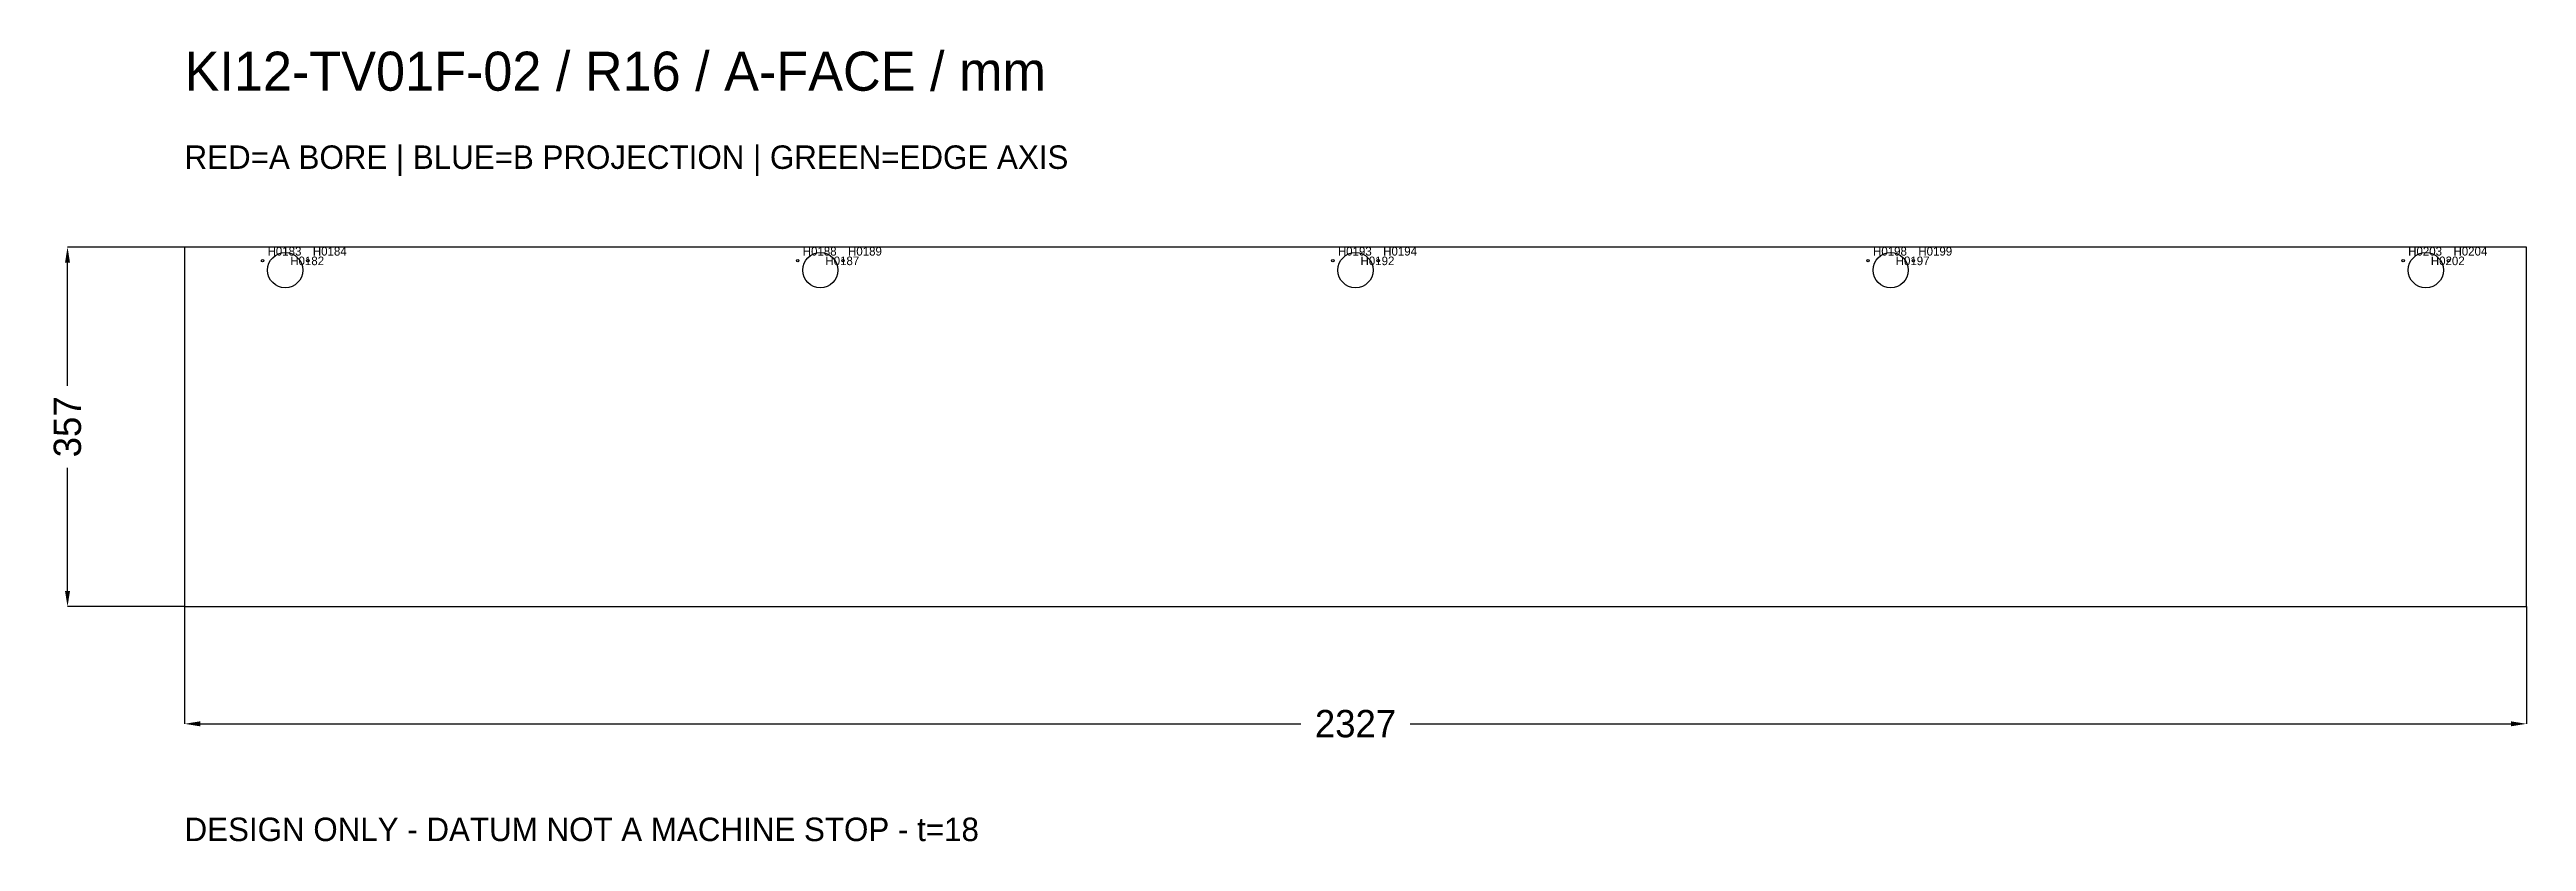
# Model space of a CAD drawing. Header units: millimetres. Extents: x -134 to 2327, y -233 to 553.
import ezdxf

# ---------------------------------------------------------------- set-up
doc = ezdxf.new("R2010")
doc.units = ezdxf.units.MM
for name, color, linetype in [('BORE_A', 1, 'Continuous'), ('CONTOUR', 7, 'Continuous'), ('TEXT', 7, 'Continuous')]:
    doc.layers.add(name, color=color, linetype=linetype)
doc.dimstyles.get("Standard").update_dxf_attribs({"dimtxt": 2.5, "dimasz": 2.5, "dimexe": 1.25, "dimexo": 0.625, "dimtad": 1, "dimcen": 2.5, "dimazin": 3, "dimtfac": 1, "dimtmove": 0, "dimatfit": 3})

# ---------------------------------------------------------------- blocks, each defined once
blk = doc.blocks.new('_CLOSEDFILLED')
at = {"color": 0, "linetype": 'BYBLOCK'}
blk.add_solid([(-1, 0.16), (0, 0), (-1, -0.16)], dxfattribs=at)
blk = doc.blocks.new('*D1')
at = {"color": 2}
for p, q in [((0, 0), (0, -116.3)), ((2327, 0), (2327, -116.3)), ((15.5, -116.3), (1109.2, -116.3)), ((1217.8, -116.3), (2311.5, -116.3))]:
    blk.add_line(p, q, dxfattribs=at)
at = {"layer": 'Defpoints'}
for p in [(0, 0), (2327, 0), (0, -116.3)]:
    blk.add_point(p, dxfattribs=at)
at = {"color": 2, "xscale": 15.513333333333334, "yscale": 15.513333333333334, "rotation": 180}
blk.add_blockref('_CLOSEDFILLED', (0, -116.3), dxfattribs=at)
at = {"color": 2, "xscale": 15.513333333333334, "yscale": 15.513333333333334}
blk.add_blockref('_CLOSEDFILLED', (2327, -116.3), dxfattribs=at)
at = {"color": 7, "insert": (1163.5, -116.3), "char_height": 27.15, "attachment_point": 5}
blk.add_mtext('2327', dxfattribs=at)
blk = doc.blocks.new('*D2')
at = {"color": 2}
for p, q in [((0, 357), (-116.3, 357)), ((-116.3, 219.2), (-116.3, 341.5)), ((-116.3, 15.5), (-116.3, 137.8)), ((0, 0), (-116.3, 0))]:
    blk.add_line(p, q, dxfattribs=at)
at = {"layer": 'Defpoints'}
for p in [(0, 357), (-116.3, 0), (0, 0)]:
    blk.add_point(p, dxfattribs=at)
at = {"color": 2, "xscale": 15.513333333333334, "yscale": 15.513333333333334}
for p, rotation in [((-116.3, 357), 90), ((-116.3, 0), 270)]:
    blk.add_blockref('_CLOSEDFILLED', p, dxfattribs=dict(at, rotation=rotation))
at = {"color": 7, "insert": (-116.3, 178.5), "char_height": 27.15, "attachment_point": 5, "rotation": 90}
blk.add_mtext('357', dxfattribs=at)

msp = doc.modelspace()

# ---------------------------------------------------------------- linework, layer by layer
at = {"layer": 'BORE_A'}
for centre, radius in [((77.5, 343.5), 1.25), ((100, 334), 17.5), ((122.5, 343.5), 1.25), ((609.25, 343.5), 1.25), ((631.75, 334), 17.5), ((654.25, 343.5), 1.25), ((1141, 343.5), 1.25), ((1163.5, 334), 17.5), ((1186, 343.5), 1.25), ((1672.75, 343.5), 1.25), ((1695.25, 334), 17.5), ((1717.75, 343.5), 1.25), ((2204.5, 343.5), 1.25), ((2227, 334), 17.5), ((2249.5, 343.5), 1.25)]:
    msp.add_circle(centre, radius, dxfattribs=at)
at = {"layer": 'CONTOUR'}
msp.add_lwpolyline([(0, 0), (2327, 0), (2327, 357), (0, 357)], close=True, dxfattribs=at)

# ---------------------------------------------------------------- texts
at = {"layer": 'TEXT'}
for s, height, p in [('KI12-TV01F-02 / R16 / A-FACE / mm', 38.78333, (0, 512.133)), ('RED=A BORE | BLUE=B PROJECTION | GREEN=EDGE AXIS', 23.27, (0, 434.567)), ('H0183', 8.5323, (82.5, 348.5)), ('H0182', 8.5323, (105, 339)), ('H0184', 8.5323, (127.5, 348.5)), ('H0188', 8.5323, (614.25, 348.5)), ('H0187', 8.5323, (636.75, 339)), ('H0189', 8.5323, (659.25, 348.5)), ('H0193', 8.5323, (1146, 348.5)), ('H0192', 8.5323, (1168.5, 339)), ('H0194', 8.5323, (1191, 348.5)), ('H0198', 8.5323, (1677.75, 348.5)), ('H0197', 8.5323, (1700.25, 339)), ('H0199', 8.5323, (1722.75, 348.5)), ('H0203', 8.5323, (2209.5, 348.5)), ('H0202', 8.5323, (2232, 339)), ('H0204', 8.5323, (2254.5, 348.5)), ('DESIGN ONLY - DATUM NOT A MACHINE STOP - t=18', 23.27, (0, -232.7))]:
    msp.add_text(s, height=height, dxfattribs=at).set_placement(p)

# ---------------------------------------------------------------- dimensions: what is measured, and where the dimension line sits
dim = msp.add_linear_dim(base=(-116.35, 0), p1=(0, 0), p2=(0, 357), angle=90, dimstyle='Standard', override={"dimtxt": 27.148333, "dimasz": 15.513333, "dimdec": 2, "dimclrd": 2, "dimclre": 2, "dimclrt": 7})
dim.commit()
dim.dimension.update_dxf_attribs({"geometry": '*D2', "text_midpoint": (-116.35, 178.5)})
dim = msp.add_linear_dim(base=(0, -116.35), p1=(0, 0), p2=(2327, 0), dimstyle='Standard', override={"dimtxt": 27.148333, "dimasz": 15.513333, "dimdec": 2, "dimclrd": 2, "dimclre": 2, "dimclrt": 7})
dim.commit()
dim.dimension.update_dxf_attribs({"geometry": '*D1', "text_midpoint": (1163.5, -116.35)})

doc.saveas('drawing.dxf')
